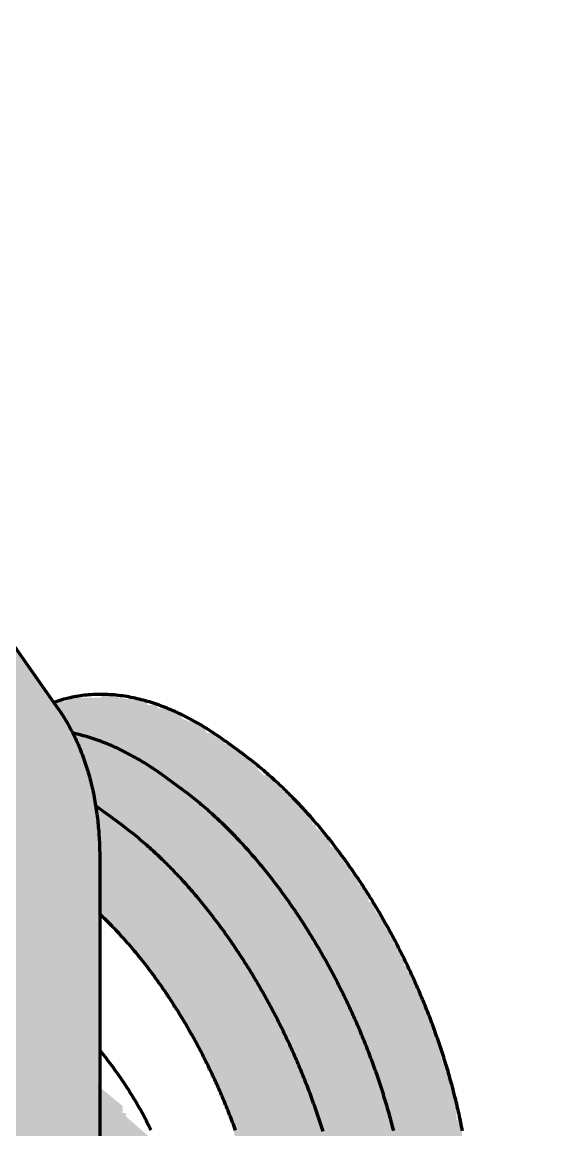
# Model space of a CAD drawing. Header units: millimetres. Extents: x 0 to 420, y 0 to 297.
# Drawn here: x 245.5 to 260.36, y 232.68 to 264.16 of the extents above; entities that cross this region are included whole.
import ezdxf

# ---------------------------------------------------------------- set-up
doc = ezdxf.new("R2010")
doc.units = ezdxf.units.MM
doc.layers.add('01-VISIBLE', color=7, linetype='CONTINUOUS', lineweight=70)
doc.layers.add('13-GRAFICA', color=30, linetype='CONTINUOUS', lineweight=18)

msp = doc.modelspace()

# ---------------------------------------------------------------- hatches: boundary and pattern name
at = {"layer": '13-GRAFICA', "true_color": 0xb21820}
h = msp.add_hatch(color=7, dxfattribs=at)
h.dxf.hatch_style = 1
h.paths.add_polyline_path([(220.7581, 264.0606), (220.7581, 263.9606), (220.9581, 263.9606), (220.9581, 263.8606), (221.2581, 263.8606), (221.2581, 263.7606), (221.4581, 263.7606), (221.4581, 263.6606), (221.7581, 263.6606), (221.8581, 263.4606), (222.0581, 263.4606), (222.0581, 263.3606), (222.2581, 263.3606), (222.2581, 263.2606), (222.4581, 263.2606), (222.4581, 263.1606), (222.6581, 263.1606), (222.6581, 263.0606), (223.2581, 262.8606), (223.3581, 262.6606), (223.9581, 262.4606), (224.0581, 262.2606), (224.6581, 262.0606), (224.7581, 261.8606), (225.1581, 261.7606), (225.2581, 261.5606), (225.4581, 261.5606), (225.4581, 261.4606), (225.8581, 261.3606), (225.9581, 261.1606), (226.5581, 260.9606), (226.6581, 260.7606), (227.2581, 260.5606), (227.3581, 260.3606), (227.5581, 260.3606), (227.5581, 260.2606), (227.7581, 260.2606), (227.8581, 260.0606), (228.4581, 259.8606), (228.5581, 259.6606), (229.1581, 259.4606), (229.2581, 259.2606), (229.6581, 259.1606), (229.7581, 258.9606), (230.3581, 258.7606), (230.4581, 258.5606), (230.6581, 258.5606), (230.6581, 258.4606), (231.0581, 258.3606), (231.1581, 258.1606), (231.7581, 257.9606), (231.8581, 257.7606), (232.2581, 257.6606), (232.3581, 257.4606), (232.5581, 257.4606), (232.5581, 257.3606), (232.9581, 257.2606), (233.0581, 257.0606), (233.6581, 256.8606), (233.7581, 256.6606), (233.9581, 256.6606), (234.0581, 256.4606), (234.4581, 256.3606), (234.4581, 256.2606), (234.7581, 256.1606), (234.8581, 255.9606), (235.2581, 255.8606), (235.3581, 255.6606), (235.5581, 255.6606), (235.6581, 255.4606), (235.8581, 255.4606), (236.0581, 255.1606), (236.2581, 255.1606), (236.3581, 254.9606), (236.5581, 254.9606), (236.7581, 254.6606), (236.9581, 254.6606), (237.0581, 254.4606), (237.2581, 254.4606), (237.2581, 254.3606), (237.3581, 254.3606), (237.4581, 254.1606), (237.6581, 254.1606), (237.9581, 253.7606), (238.1581, 253.7606), (238.1581, 253.6606), (238.2581, 253.6606), (238.3581, 253.4606), (238.5581, 253.4606), (238.8581, 253.0606), (239.0581, 253.0606), (239.5581, 252.4606), (239.7581, 252.4606), (240.2581, 251.8606), (240.4581, 251.8606), (240.4581, 251.7606), (240.5581, 251.7606), (241.6581, 250.5606), (241.8581, 250.5606), (241.8581, 250.4606), (242.5581, 249.8606), (242.5581, 249.6606), (243.7581, 248.5606), (243.7581, 248.3606), (244.0581, 248.1606), (244.0581, 247.9606), (244.4581, 247.6606), (244.4581, 247.4606), (244.5581, 247.4606), (244.5581, 247.3606), (244.7581, 247.2606), (244.7581, 247.0606), (245.0581, 246.8606), (245.0581, 246.6606), (245.2581, 246.5606), (245.2581, 246.3606), (245.4581, 246.2606), (245.4581, 246.0606), (245.7581, 245.8606), (245.7581, 245.6606), (245.9581, 245.5606), (245.9581, 245.3606), (246.1581, 245.2606), (246.1581, 245.0606), (246.4581, 244.8606), (246.5581, 244.4606), (246.7581, 244.3606), (246.7581, 244.1606), (246.8581, 244.1606), (246.8581, 243.9606), (246.9581, 243.9606), (246.9581, 243.7606), (247.0581, 243.7606), (247.0581, 243.5606), (247.1581, 243.5606), (247.1581, 243.3606), (247.2581, 243.3606), (247.2581, 242.9606), (247.3581, 242.9606), (247.4581, 242.2606), (247.5581, 242.2606), (247.5581, 241.5606), (247.6581, 241.5606), (247.6581, 210.3606), (247.5581, 210.3606), (247.3581, 210.0606), (247.1581, 210.0606), (247.1581, 205.6606), (247.0581, 205.6606), (247.0581, 205.5606), (246.8581, 205.5606), (246.8581, 205.4606), (246.6581, 205.4606), (246.5581, 205.2606), (245.9581, 205.0606), (245.8581, 204.8606), (245.4581, 204.7606), (245.3581, 204.5606), (244.7581, 204.3606), (244.7581, 204.2606), (244.4581, 204.1606), (244.4581, 204.0606), (244.0581, 204.1606), (244.0581, 209.1606), (244.1581, 209.1606), (244.1581, 209.3606), (244.3581, 209.4606), (244.3581, 209.6606), (244.6581, 209.8606), (244.6581, 210.0606), (244.8581, 210.1606), (244.8581, 210.3606), (244.9581, 210.3606), (245.0581, 210.6606), (245.1581, 210.6606), (245.1581, 241.2606), (245.0581, 241.2606), (245.0581, 241.7606), (244.9581, 241.7606), (244.8581, 242.4606), (244.7581, 242.4606), (244.7581, 242.6606), (244.6581, 242.6606), (244.4581, 243.2606), (244.3581, 243.2606), (244.2581, 243.5606), (244.0581, 243.6606), (244.0581, 243.8606), (243.7581, 244.0606), (243.7581, 244.2606), (243.5581, 244.3606), (243.5581, 244.5606), (243.3581, 244.6606), (243.3581, 244.8606), (243.0581, 245.0606), (243.0581, 245.2606), (242.9581, 245.2606), (242.8581, 245.5606), (242.6581, 245.6606), (242.6581, 245.8606), (242.2581, 246.1606), (242.2581, 246.3606), (241.8581, 246.6606), (241.8581, 246.8606), (241.1581, 247.4606), (241.1581, 247.6606), (241.0581, 247.6606), (239.4581, 249.3606), (239.2581, 249.3606), (238.5581, 250.1606), (238.3581, 250.1606), (237.8581, 250.7606), (237.6581, 250.7606), (237.2581, 251.2606), (237.0581, 251.2606), (236.7581, 251.6606), (236.5581, 251.6606), (236.3581, 251.9606), (236.1581, 251.9606), (235.8581, 252.3606), (235.6581, 252.3606), (235.5581, 252.5606), (235.3581, 252.5606), (235.1581, 252.8606), (234.9581, 252.8606), (234.8581, 253.0606), (234.6581, 253.0606), (234.5581, 253.2606), (234.3581, 253.2606), (234.1581, 253.5606), (233.9581, 253.5606), (233.8581, 253.7606), (233.4581, 253.8606), (233.4581, 253.9606), (233.1581, 254.0606), (233.0581, 254.2606), (232.8581, 254.2606), (232.8581, 254.3606), (232.6581, 254.3606), (232.5581, 254.5606), (232.1581, 254.6606), (232.0581, 254.8606), (231.6581, 254.9606), (231.5581, 255.1606), (231.3581, 255.1606), (231.3581, 255.2606), (230.9581, 255.3606), (230.8581, 255.5606), (230.2581, 255.7606), (230.1581, 255.9606), (229.5581, 256.1606), (229.4581, 256.3606), (229.0581, 256.4606), (228.9581, 256.6606), (228.7581, 256.6606), (228.7581, 256.7606), (228.3581, 256.8606), (228.2581, 257.0606), (227.6581, 257.2606), (227.5581, 257.4606), (226.9581, 257.6606), (226.8581, 257.8606), (226.6581, 257.8606), (226.6581, 257.9606), (226.4581, 257.9606), (226.3581, 258.1606), (225.7581, 258.3606), (225.6581, 258.5606), (225.0581, 258.7606), (224.9581, 258.9606), (224.3581, 259.1606), (224.2581, 259.3606), (224.0581, 259.3606), (224.0581, 259.4606), (223.8581, 259.4606), (223.7581, 259.6606), (223.1581, 259.8606), (223.0581, 260.0606), (222.4581, 260.2606), (222.3581, 260.4606), (222.1581, 260.4606), (222.1581, 260.5606), (221.5581, 260.7606), (221.4581, 260.9606), (221.2581, 260.9606), (221.2581, 261.0606), (221.0581, 261.0606), (221.0581, 261.1606), (220.8581, 261.1606), (220.8581, 261.2606), (220.6581, 261.2606), (220.6581, 261.3606), (220.4581, 261.3606), (220.4581, 261.4606), (220.1581, 261.4606), (220.1581, 261.5606), (220.1581, 264.1606)])
at = {"layer": '13-GRAFICA', "true_color": 0x202020}
h = msp.add_hatch(color=7, dxfattribs=at)
h.dxf.hatch_style = 1
h.paths.add_polyline_path([(250.1581, 180.9606), (250.3581, 180.9606), (250.4581, 180.7606), (250.6581, 180.7606), (250.6581, 180.6606), (250.8581, 180.6606), (250.8581, 180.5606), (251.0581, 180.5606), (251.0581, 180.4606), (251.2581, 180.4606), (251.2581, 180.3606), (251.5581, 180.3606), (251.5581, 180.2606), (251.7581, 180.2606), (251.7581, 180.1606), (251.9581, 180.1606), (251.9581, 180.0606), (252.2581, 180.0606), (252.2581, 180.1606), (252.3581, 180.1606), (252.3581, 181.0606), (252.4581, 181.0606), (252.4581, 186.1606), (252.5581, 186.1606), (252.6581, 189.0606), (252.7581, 189.0606), (252.7581, 190.0606), (252.8581, 190.0606), (252.9581, 191.5606), (253.0581, 191.5606), (253.1581, 192.7606), (253.2581, 192.7606), (253.2581, 193.2606), (253.3581, 193.2606), (253.3581, 193.8606), (253.4581, 193.8606), (253.4581, 194.4606), (253.5581, 194.4606), (253.5581, 195.0606), (253.6581, 195.0606), (253.6581, 195.6606), (253.7581, 195.6606), (253.7581, 196.2606), (253.8581, 196.2606), (253.8581, 196.8606), (253.9581, 196.8606), (253.9581, 197.4606), (254.0581, 197.4606), (254.0581, 198.0606), (254.1581, 198.0606), (254.2581, 199.5606), (254.3581, 199.5606), (254.5581, 204.5606), (254.4581, 204.5606), (254.4581, 206.6606), (254.3581, 206.6606), (254.2581, 208.9606), (254.1581, 208.9606), (254.0581, 210.5606), (253.9581, 210.5606), (253.9581, 211.2606), (253.8581, 211.2606), (253.8581, 211.9606), (253.7581, 211.9606), (253.7581, 212.6606), (253.6581, 212.6606), (253.6581, 213.3606), (253.5581, 213.3606), (253.3581, 215.4606), (253.2581, 215.4606), (253.2581, 216.1606), (253.1581, 216.1606), (253.0581, 217.5606), (252.9581, 217.5606), (252.8581, 219.3606), (252.7581, 219.3606), (252.7581, 220.4606), (252.6581, 220.4606), (252.5581, 223.5606), (252.4581, 223.5606), (252.4581, 228.7606), (252.3581, 228.7606), (252.3581, 229.8606), (252.2581, 229.8606), (252.2581, 230.2606), (252.1581, 230.2606), (252.1581, 230.7606), (252.0581, 230.7606), (252.0581, 231.1606), (251.9581, 231.1606), (251.9581, 231.6606), (251.8581, 231.6606), (251.8581, 231.8606), (251.7581, 231.8606), (251.7581, 232.1606), (251.6581, 232.1606), (251.6581, 232.4606), (251.5581, 232.4606), (251.3581, 233.3606), (251.2581, 233.3606), (251.2581, 233.5606), (251.1581, 233.5606), (251.1581, 233.7606), (251.0581, 233.7606), (251.0581, 233.9606), (250.9581, 233.9606), (250.9581, 234.1606), (250.8581, 234.1606), (250.8581, 234.3606), (250.7581, 234.3606), (250.7581, 234.5606), (250.6581, 234.5606), (250.6581, 234.8606), (250.5581, 234.8606), (250.4581, 235.2606), (250.2581, 235.3606), (250.1581, 235.7606), (249.9581, 235.8606), (249.9581, 236.0606), (249.7581, 236.1606), (249.7581, 236.3606), (249.5581, 236.4606), (249.5581, 236.6606), (249.4581, 236.6606), (249.4581, 236.8606), (249.1581, 237.0606), (249.1581, 237.2606), (249.0581, 237.2606), (249.0581, 237.3606), (248.7581, 237.5606), (248.7581, 237.7606), (248.2581, 238.1606), (248.2581, 238.3606), (247.9581, 238.4606), (247.9581, 238.5606), (247.6581, 238.7606), (247.6581, 241.5606), (247.5581, 241.5606), (247.5581, 242.2606), (247.4581, 242.2606), (247.4581, 242.6606), (247.3581, 242.6606), (247.3581, 242.9606), (247.2581, 242.9606), (247.2581, 243.3606), (247.1581, 243.3606), (247.1581, 243.5606), (247.0581, 243.5606), (247.0581, 243.7606), (246.9581, 243.7606), (246.7581, 244.3606), (246.5581, 244.4606), (246.4581, 244.8606), (246.7581, 244.8606), (246.7581, 244.9606), (247.7581, 244.9606), (247.7581, 245.0606), (248.2581, 245.0606), (248.2581, 244.9606), (249.0581, 244.8606), (249.0581, 244.7606), (249.3581, 244.7606), (249.3581, 244.6606), (249.7581, 244.6606), (249.7581, 244.5606), (249.9581, 244.5606), (250.0581, 244.3606), (250.6581, 244.1606), (250.7581, 243.9606), (250.9581, 243.9606), (250.9581, 243.8606), (251.1581, 243.8606), (251.2581, 243.6606), (251.4581, 243.6606), (251.5581, 243.4606), (251.7581, 243.4606), (252.3581, 242.7606), (252.5581, 242.7606), (252.5581, 242.6606), (253.7581, 241.5606), (253.7581, 241.3606), (253.8581, 241.3606), (253.8581, 241.2606), (254.2581, 240.9606), (254.2581, 240.7606), (254.6581, 240.4606), (254.6581, 240.2606), (254.8581, 240.1606), (254.8581, 239.9606), (254.9581, 239.9606), (255.0581, 239.6606), (255.2581, 239.5606), (255.3581, 239.1606), (255.4581, 239.1606), (255.5581, 238.8606), (255.7581, 238.7606), (255.7581, 238.5606), (255.8581, 238.5606), (255.8581, 238.3606), (255.9581, 238.3606), (255.9581, 238.1606), (256.0581, 238.1606), (256.0581, 237.9606), (256.1581, 237.9606), (256.1581, 237.7606), (256.2581, 237.7606), (256.2581, 237.5606), (256.3581, 237.5606), (256.3581, 237.3606), (256.4581, 237.3606), (256.4581, 237.1606), (256.5581, 237.1606), (256.5581, 236.9606), (256.6581, 236.9606), (256.6581, 236.7606), (256.7581, 236.7606), (256.7581, 236.5606), (256.8581, 236.5606), (256.8581, 236.3606), (256.9581, 236.3606), (256.9581, 236.0606), (257.0581, 236.0606), (257.0581, 235.7606), (257.1581, 235.7606), (257.1581, 235.4606), (257.2581, 235.4606), (257.4581, 234.5606), (257.5581, 234.5606), (257.5581, 234.3606), (257.6581, 234.3606), (257.6581, 233.8606), (257.7581, 233.8606), (257.8581, 232.9606), (257.9581, 232.9606), (258.0581, 232.0606), (258.1581, 232.0606), (258.1581, 230.8606), (258.2581, 230.8606), (258.2581, 225.7606), (258.3581, 225.7606), (258.3581, 224.0606), (258.4581, 224.0606), (258.5581, 221.4606), (258.6581, 221.4606), (258.7581, 219.7606), (258.8581, 219.7606), (258.8581, 219.0606), (258.9581, 219.0606), (258.9581, 218.3606), (259.0581, 218.3606), (259.2581, 216.2606), (259.3581, 216.2606), (259.3581, 215.5606), (259.4581, 215.5606), (259.4581, 214.8606), (259.5581, 214.8606), (259.7581, 212.7606), (259.8581, 212.7606), (259.9581, 211.1606), (260.0581, 211.1606), (260.1581, 208.8606), (260.2581, 208.8606), (260.2581, 206.7606), (260.3581, 206.7606), (260.3581, 204.4606), (260.2581, 204.4606), (260.2581, 202.5606), (260.1581, 202.5606), (260.0581, 200.4606), (259.9581, 200.4606), (259.9581, 199.7606), (259.8581, 199.7606), (259.8581, 199.1606), (259.7581, 199.1606), (259.7581, 198.5606), (259.6581, 198.5606), (259.4581, 196.7606), (259.3581, 196.7606), (259.2581, 195.6606), (259.1581, 195.6606), (259.1581, 195.0606), (259.0581, 195.0606), (259.0581, 194.4606), (258.9581, 194.4606), (258.9581, 193.8606), (258.8581, 193.8606), (258.8581, 193.2606), (258.7581, 193.2606), (258.6581, 191.7606), (258.5581, 191.7606), (258.5581, 190.7606), (258.4581, 190.7606), (258.3581, 187.7606), (258.2581, 187.7606), (258.2581, 182.8606), (258.1581, 182.8606), (258.1581, 181.9606), (258.0581, 181.9606), (257.9581, 181.1606), (257.8581, 181.1606), (257.8581, 180.9606), (257.7581, 180.9606), (257.7581, 180.6606), (257.6581, 180.6606), (257.6581, 180.3606), (257.5581, 180.3606), (257.4581, 179.8606), (257.0581, 179.5606), (257.0581, 179.3606), (256.7581, 179.1606), (256.7581, 178.9606), (256.6581, 178.9606), (256.2581, 178.4606), (256.0581, 178.4606), (256.0581, 178.3606), (255.8581, 178.3606), (255.7581, 178.1606), (255.1581, 177.9606), (255.0581, 177.7606), (254.7581, 177.7606), (254.5581, 177.4606), (253.9581, 177.2606), (253.8581, 177.0606), (253.6581, 177.0606), (253.6581, 176.9606), (253.4581, 176.9606), (253.4581, 176.8606), (253.2581, 176.8606), (253.2581, 176.7606), (252.9581, 176.7606), (252.7581, 176.4606), (252.5581, 176.4606), (252.4581, 176.2606), (252.0581, 176.1606), (251.9581, 175.9606), (251.7581, 175.9606), (251.7581, 175.8606), (251.5581, 175.8606), (251.5581, 175.7606), (250.1581, 175.5606)])
at = {"layer": '13-GRAFICA', "true_color": 0xb21820}
h = msp.add_hatch(color=7, dxfattribs=at)
h.dxf.hatch_style = 1
h.paths.add_polyline_path([(247.6581, 233.9606), (247.7581, 233.9606), (247.7581, 233.8606), (248.3581, 233.3606), (248.3581, 233.1606), (248.4581, 233.1606), (248.4581, 233.0606), (249.2581, 232.3606), (249.2581, 232.1606), (249.3581, 232.1606), (249.4581, 231.4606), (249.5581, 231.4606), (249.6581, 230.7606), (249.7581, 230.7606), (249.7581, 230.3606), (249.8581, 230.3606), (249.8581, 229.9606), (249.9581, 229.9606), (249.9581, 228.9606), (250.0581, 228.9606), (250.0581, 228.0606), (250.1581, 228.0606), (250.1581, 227.8606), (250.0581, 227.8606), (250.0581, 227.4606), (249.9581, 227.4606), (249.9581, 227.1606), (249.8581, 227.1606), (249.8581, 226.8606), (249.7581, 226.8606), (249.7581, 226.5606), (249.6581, 226.5606), (249.6581, 226.2606), (249.5581, 226.2606), (249.5581, 225.9606), (249.4581, 225.9606), (249.3581, 225.4606), (249.1581, 225.3606), (249.1581, 225.1606), (248.8581, 224.9606), (248.8581, 224.7606), (248.4581, 224.4606), (248.4581, 224.2606), (248.1581, 224.0606), (248.1581, 223.8606), (248.0581, 223.8606), (248.0581, 223.7606), (247.7581, 223.5606), (247.7581, 223.3606), (247.6581, 223.3606)])

# ---------------------------------------------------------------- linework, layer by layer
at = {"layer": '01-VISIBLE'}
for p, q in [((244.6492, 247.3245), (246.5303, 244.6484)), ((251.8083, 243.339), (251.3458, 243.6804)), ((250.0759, 242.3388), (249.6134, 242.6802)), ((248.3434, 241.3386), (247.881, 241.68)), ((247.7086, 240.3825), (247.7086, 210.6114))]:
    msp.add_line(p, q, dxfattribs=at)
for points in [[(251.3458, 243.6804), (251.2973, 243.7159), (251.2487, 243.7511), (251.1998, 243.7861), (251.1507, 243.8207), (251.1013, 243.855), (251.0518, 243.889), (251.002, 243.9226), (250.952, 243.956), (250.9018, 243.989), (250.8513, 244.0216), (250.8007, 244.0539), (250.7498, 244.0859), (250.6987, 244.1174), (250.6473, 244.1487), (250.5958, 244.1795), (250.544, 244.21), (250.492, 244.24), (250.4397, 244.2697), (250.3872, 244.299), (250.3346, 244.3279), (250.2816, 244.3563), (250.2285, 244.3843), (250.1751, 244.4119), (250.1215, 244.4391), (250.0677, 244.4658), (250.0136, 244.492), (249.9594, 244.5178), (249.9049, 244.5431), (249.8502, 244.568), (249.7952, 244.5923), (249.7401, 244.6162), (249.6847, 244.6395), (249.6291, 244.6623), (249.5733, 244.6846), (249.5173, 244.7064), (249.4611, 244.7276), (249.4047, 244.7482), (249.3481, 244.7683), (249.2912, 244.7879), (249.2342, 244.8068), (249.177, 244.8251), (249.1196, 244.8428), (249.062, 244.86), (249.0042, 244.8764), (248.9462, 244.8923), (248.8881, 244.9075), (248.8298, 244.922), (248.7713, 244.9359), (248.7127, 244.9491), (248.6539, 244.9615), (248.595, 244.9733), (248.536, 244.9844), (248.4768, 244.9947), (248.4175, 245.0044), (248.358, 245.0132), (248.2985, 245.0213), (248.2389, 245.0286), (248.1791, 245.0352), (248.1193, 245.0409), (248.0595, 245.0459), (247.9995, 245.05), (247.9395, 245.0534), (247.8795, 245.0559), (247.8194, 245.0575), (247.7593, 245.0583), (247.6993, 245.0583), (247.6392, 245.0574), (247.5791, 245.0556), (247.5191, 245.0529), (247.4591, 245.0493), (247.3992, 245.0449), (247.3393, 245.0395), (247.2796, 245.0333), (247.2199, 245.0261), (247.1604, 245.0179), (247.101, 245.0089), (247.0417, 244.9989), (246.9827, 244.988), (246.9238, 244.9762), (246.865, 244.9635), (246.8065, 244.9497), (246.7483, 244.9351), (246.6902, 244.9195), (246.6325, 244.903), (246.575, 244.8855), (246.5178, 244.8671), (246.4609, 244.8478), (246.4043, 244.8276)], [(246.5303, 244.6484), (246.5649, 244.5985), (246.599, 244.5482), (246.6325, 244.4975), (246.6655, 244.4465), (246.6978, 244.3951), (246.7296, 244.3433), (246.7609, 244.2912), (246.7915, 244.2388), (246.8216, 244.186), (246.8511, 244.1329), (246.8801, 244.0795), (246.9085, 244.0258), (246.9364, 243.9719), (246.9637, 243.9176), (246.9904, 243.8631), (247.0166, 243.8082), (247.0422, 243.7532), (247.0673, 243.6979), (247.0919, 243.6423), (247.1159, 243.5865), (247.1394, 243.5305), (247.1623, 243.4742), (247.1847, 243.4178), (247.2066, 243.3611), (247.2279, 243.3042), (247.2488, 243.2472), (247.2691, 243.1899), (247.2889, 243.1325), (247.3082, 243.0749), (247.327, 243.0171), (247.3452, 242.9592), (247.363, 242.9011), (247.3803, 242.8429), (247.3971, 242.7845), (247.4134, 242.726), (247.4292, 242.6673), (247.4446, 242.6086), (247.4594, 242.5497), (247.4738, 242.4906), (247.4877, 242.4315), (247.5012, 242.3723), (247.5142, 242.3129), (247.5267, 242.2535), (247.5388, 242.194), (247.5504, 242.1344), (247.5616, 242.0746), (247.5723, 242.0149), (247.5826, 241.955), (247.5925, 241.8951), (247.6019, 241.835), (247.6109, 241.775), (247.6195, 241.7148), (247.6276, 241.6546), (247.6354, 241.5944), (247.6427, 241.5341), (247.6497, 241.4737), (247.6562, 241.4134), (247.6623, 241.3529), (247.668, 241.2924), (247.6734, 241.2319), (247.6783, 241.1714), (247.6829, 241.1108), (247.6871, 241.0502), (247.6909, 240.9896), (247.6943, 240.9289), (247.6973, 240.8683), (247.7, 240.8076), (247.7023, 240.7469), (247.7042, 240.6862), (247.7058, 240.6255), (247.7071, 240.5647), (247.7079, 240.504), (247.7084, 240.4432), (247.7086, 240.3825)], [(249.6134, 242.6802), (249.5643, 242.7162), (249.515, 242.7518), (249.4655, 242.7872), (249.4158, 242.8222), (249.3658, 242.8569), (249.3156, 242.8913), (249.2652, 242.9254), (249.2145, 242.9591), (249.1637, 242.9925), (249.1126, 243.0255), (249.0612, 243.0581), (249.0097, 243.0904), (248.9579, 243.1224), (248.9059, 243.1539), (248.8536, 243.1851), (248.8011, 243.2158), (248.7484, 243.2462), (248.6954, 243.2762), (248.6423, 243.3057), (248.5888, 243.3348), (248.5352, 243.3635), (248.4813, 243.3918), (248.4272, 243.4196), (248.3729, 243.447), (248.3183, 243.4739), (248.2635, 243.5003), (248.2085, 243.5263), (248.1532, 243.5517), (248.0977, 243.5767), (248.042, 243.6012), (247.9861, 243.6251), (247.93, 243.6485), (247.8736, 243.6714), (247.817, 243.6938), (247.7602, 243.7156), (247.7032, 243.7368), (247.6459, 243.7575), (247.5885, 243.7775), (247.5309, 243.797), (247.473, 243.8159), (247.415, 243.8341), (247.3568, 243.8518), (247.2983, 243.8687), (247.2397, 243.8851), (247.1809, 243.9008), (247.122, 243.9158), (247.0629, 243.9301), (247.0036, 243.9437), (246.9441, 243.9566)], [(258.0153, 232.6572), (258.004, 232.7161), (257.9925, 232.7751), (257.9808, 232.834), (257.9689, 232.8928), (257.9567, 232.9516), (257.9444, 233.0104), (257.9318, 233.0691), (257.9191, 233.1278), (257.9061, 233.1864), (257.8929, 233.245), (257.8796, 233.3036), (257.866, 233.3621), (257.8522, 233.4205), (257.8383, 233.4789), (257.8241, 233.5373), (257.8098, 233.5956), (257.7952, 233.6539), (257.7805, 233.7121), (257.7656, 233.7703), (257.7504, 233.8284), (257.7351, 233.8864), (257.7196, 233.9445), (257.7039, 234.0024), (257.6881, 234.0603), (257.672, 234.1182), (257.6557, 234.176), (257.6393, 234.2338), (257.6227, 234.2915), (257.6059, 234.3491), (257.5889, 234.4067), (257.5717, 234.4643), (257.5544, 234.5218), (257.5369, 234.5792), (257.5191, 234.6366), (257.5013, 234.6939), (257.4832, 234.7512), (257.465, 234.8084), (257.4465, 234.8655), (257.428, 234.9226), (257.4092, 234.9797), (257.3902, 235.0367), (257.3711, 235.0936), (257.3518, 235.1505), (257.3324, 235.2073), (257.3127, 235.264), (257.2929, 235.3207), (257.273, 235.3774), (257.2528, 235.4339), (257.2325, 235.4904), (257.212, 235.5469), (257.1913, 235.6033), (257.1705, 235.6596), (257.1495, 235.7159), (257.1284, 235.7721), (257.107, 235.8282), (257.0855, 235.8843), (257.0639, 235.9403), (257.042, 235.9962), (257.02, 236.0521), (256.9979, 236.1079), (256.9756, 236.1637), (256.9531, 236.2193), (256.9304, 236.275), (256.9076, 236.3305), (256.8846, 236.386), (256.8615, 236.4414), (256.8382, 236.4967), (256.8147, 236.552), (256.7911, 236.6072), (256.7673, 236.6624), (256.7434, 236.7174), (256.7192, 236.7724), (256.695, 236.8274), (256.6705, 236.8822), (256.6459, 236.937), (256.6212, 236.9917), (256.5963, 237.0463), (256.5712, 237.1009), (256.546, 237.1554), (256.5206, 237.2098), (256.495, 237.2642), (256.4693, 237.3184), (256.4434, 237.3726), (256.4174, 237.4267), (256.3912, 237.4808), (256.3648, 237.5347), (256.3383, 237.5886), (256.3117, 237.6424), (256.2848, 237.6962), (256.2579, 237.7498), (256.2307, 237.8034), (256.2034, 237.8569), (256.176, 237.9103), (256.1483, 237.9636), (256.1206, 238.0168), (256.0926, 238.07), (256.0646, 238.1231), (256.0363, 238.1761), (256.0079, 238.229), (255.9793, 238.2818), (255.9506, 238.3345), (255.9217, 238.3872), (255.8927, 238.4397), (255.8635, 238.4922), (255.8341, 238.5446), (255.8046, 238.5969), (255.775, 238.6491), (255.7451, 238.7012), (255.7151, 238.7533), (255.685, 238.8052), (255.6547, 238.857), (255.6242, 238.9088), (255.5936, 238.9605), (255.5628, 239.012), (255.5319, 239.0635), (255.5008, 239.1148), (255.4695, 239.1661), (255.4381, 239.2173), (255.4065, 239.2684), (255.3748, 239.3194), (255.3429, 239.3702), (255.3108, 239.421), (255.2786, 239.4717), (255.2462, 239.5223), (255.2137, 239.5727), (255.181, 239.6231), (255.1481, 239.6733), (255.1151, 239.7235), (255.0819, 239.7735), (255.0485, 239.8235), (255.015, 239.8733), (254.9813, 239.923), (254.9475, 239.9726), (254.9135, 240.0221), (254.8793, 240.0715), (254.845, 240.1208), (254.8104, 240.1699), (254.7758, 240.2189), (254.7409, 240.2679), (254.7059, 240.3167), (254.6708, 240.3653), (254.6354, 240.4139), (254.5999, 240.4623), (254.5643, 240.5106), (254.5284, 240.5588), (254.4924, 240.6069), (254.4563, 240.6548), (254.4199, 240.7026), (254.3834, 240.7503), (254.3467, 240.7978), (254.3098, 240.8452), (254.2728, 240.8925), (254.2356, 240.9397), (254.1982, 240.9867), (254.1607, 241.0335), (254.123, 241.0802), (254.0851, 241.1268), (254.047, 241.1733), (254.0088, 241.2196), (253.9703, 241.2657), (253.9317, 241.3117), (253.893, 241.3576), (253.854, 241.4033), (253.8149, 241.4488), (253.7756, 241.4942), (253.7361, 241.5394), (253.6964, 241.5845), (253.6565, 241.6294), (253.6165, 241.6742), (253.5763, 241.7188), (253.5359, 241.7632), (253.4953, 241.8075), (253.4545, 241.8516), (253.4135, 241.8955), (253.3724, 241.9392), (253.3311, 241.9828), (253.2895, 242.0262), (253.2478, 242.0694), (253.2059, 242.1124), (253.1638, 242.1552), (253.1215, 242.1978), (253.0791, 242.2403), (253.0364, 242.2826), (252.9935, 242.3246), (252.9505, 242.3665), (252.9072, 242.4081), (252.8638, 242.4496), (252.8201, 242.4908), (252.7763, 242.5319), (252.7323, 242.5727), (252.688, 242.6133), (252.6436, 242.6537), (252.5989, 242.6939), (252.5541, 242.7338), (252.509, 242.7735), (252.4638, 242.813), (252.4183, 242.8522), (252.3727, 242.8912), (252.3268, 242.93), (252.2807, 242.9685), (252.2344, 243.0067), (252.1879, 243.0447), (252.1412, 243.0825), (252.0943, 243.1199), (252.0471, 243.1571), (251.9998, 243.1941), (251.9522, 243.2307), (251.9045, 243.2671), (251.8565, 243.3032), (251.8083, 243.339)], [(256.0628, 232.6537), (256.0481, 232.7119), (256.0331, 232.77), (256.018, 232.8282), (256.0027, 232.8862), (255.9872, 232.9442), (255.9715, 233.0022), (255.9556, 233.0601), (255.9396, 233.118), (255.9233, 233.1758), (255.9069, 233.2336), (255.8903, 233.2913), (255.8735, 233.3489), (255.8565, 233.4065), (255.8393, 233.4641), (255.822, 233.5216), (255.8044, 233.579), (255.7867, 233.6364), (255.7689, 233.6937), (255.7508, 233.751), (255.7325, 233.8082), (255.7141, 233.8653), (255.6955, 233.9224), (255.6768, 233.9795), (255.6578, 234.0365), (255.6387, 234.0934), (255.6194, 234.1503), (255.6, 234.2071), (255.5803, 234.2638), (255.5605, 234.3205), (255.5405, 234.3771), (255.5204, 234.4337), (255.5001, 234.4902), (255.4796, 234.5467), (255.4589, 234.6031), (255.4381, 234.6594), (255.4171, 234.7156), (255.3959, 234.7718), (255.3746, 234.828), (255.3531, 234.8841), (255.3315, 234.9401), (255.3096, 234.996), (255.2876, 235.0519), (255.2655, 235.1077), (255.2432, 235.1634), (255.2207, 235.2191), (255.198, 235.2747), (255.1752, 235.3303), (255.1522, 235.3858), (255.1291, 235.4412), (255.1058, 235.4965), (255.0823, 235.5518), (255.0587, 235.607), (255.0349, 235.6622), (255.0109, 235.7172), (254.9868, 235.7722), (254.9626, 235.8271), (254.9381, 235.882), (254.9135, 235.9368), (254.8888, 235.9915), (254.8639, 236.0461), (254.8388, 236.1007), (254.8135, 236.1552), (254.7881, 236.2096), (254.7626, 236.264), (254.7369, 236.3182), (254.711, 236.3724), (254.685, 236.4265), (254.6588, 236.4806), (254.6324, 236.5345), (254.6059, 236.5884), (254.5793, 236.6422), (254.5524, 236.6959), (254.5254, 236.7496), (254.4983, 236.8032), (254.471, 236.8566), (254.4436, 236.9101), (254.4159, 236.9634), (254.3882, 237.0166), (254.3602, 237.0698), (254.3321, 237.1229), (254.3039, 237.1759), (254.2755, 237.2288), (254.2469, 237.2816), (254.2182, 237.3343), (254.1893, 237.387), (254.1603, 237.4395), (254.1311, 237.492), (254.1017, 237.5444), (254.0722, 237.5967), (254.0426, 237.6489), (254.0127, 237.701), (253.9827, 237.7531), (253.9526, 237.805), (253.9223, 237.8568), (253.8918, 237.9086), (253.8612, 237.9602), (253.8304, 238.0118), (253.7995, 238.0633), (253.7684, 238.1146), (253.7371, 238.1659), (253.7057, 238.2171), (253.6741, 238.2682), (253.6424, 238.3191), (253.6105, 238.37), (253.5784, 238.4208), (253.5462, 238.4715), (253.5138, 238.522), (253.4813, 238.5725), (253.4486, 238.6229), (253.4157, 238.6731), (253.3827, 238.7233), (253.3495, 238.7733), (253.3161, 238.8233), (253.2826, 238.8731), (253.2489, 238.9228), (253.2151, 238.9724), (253.1811, 239.0219), (253.1469, 239.0713), (253.1125, 239.1206), (253.078, 239.1697), (253.0434, 239.2187), (253.0085, 239.2676), (252.9735, 239.3164), (252.9384, 239.3651), (252.903, 239.4137), (252.8675, 239.4621), (252.8319, 239.5104), (252.796, 239.5586), (252.76, 239.6067), (252.7238, 239.6546), (252.6875, 239.7024), (252.651, 239.7501), (252.6143, 239.7976), (252.5774, 239.845), (252.5404, 239.8923), (252.5032, 239.9394), (252.4658, 239.9864), (252.4283, 240.0333), (252.3906, 240.08), (252.3527, 240.1266), (252.3146, 240.1731), (252.2763, 240.2194), (252.2379, 240.2655), (252.1993, 240.3115), (252.1605, 240.3574), (252.1216, 240.4031), (252.0825, 240.4486), (252.0431, 240.494), (252.0036, 240.5392), (251.964, 240.5843), (251.9241, 240.6292), (251.8841, 240.674), (251.8439, 240.7186), (251.8034, 240.763), (251.7629, 240.8073), (251.7221, 240.8514), (251.6811, 240.8953), (251.64, 240.939), (251.5986, 240.9826), (251.5571, 241.0259), (251.5154, 241.0692), (251.4735, 241.1122), (251.4314, 241.155), (251.3891, 241.1976), (251.3467, 241.2401), (251.304, 241.2823), (251.2611, 241.3244), (251.2181, 241.3663), (251.1748, 241.4079), (251.1314, 241.4494), (251.0877, 241.4906), (251.0439, 241.5317), (250.9998, 241.5725), (250.9556, 241.6131), (250.9112, 241.6535), (250.8665, 241.6936), (250.8217, 241.7336), (250.7766, 241.7733), (250.7314, 241.8128), (250.6859, 241.852), (250.6402, 241.891), (250.5944, 241.9297), (250.5483, 241.9683), (250.502, 242.0065), (250.4555, 242.0445), (250.4088, 242.0823), (250.3619, 242.1197), (250.3147, 242.1569), (250.2674, 242.1939), (250.2198, 242.2305), (250.1721, 242.2669), (250.1241, 242.303), (250.0759, 242.3388)], [(247.881, 241.68), (247.8337, 241.7146), (247.7862, 241.749), (247.7386, 241.7831), (247.6907, 241.8169), (247.6426, 241.8504), (247.5943, 241.8836)], [(254.0543, 232.6362), (254.0364, 232.6935), (254.0184, 232.7508), (254.0001, 232.808), (253.9817, 232.8651), (253.9631, 232.9222), (253.9444, 232.9793), (253.9254, 233.0363), (253.9063, 233.0932), (253.887, 233.1501), (253.8675, 233.2069), (253.8479, 233.2636), (253.8281, 233.3203), (253.8081, 233.3769), (253.788, 233.4335), (253.7677, 233.49), (253.7472, 233.5465), (253.7265, 233.6029), (253.7057, 233.6592), (253.6847, 233.7154), (253.6635, 233.7716), (253.6422, 233.8278), (253.6207, 233.8838), (253.599, 233.9399), (253.5772, 233.9958), (253.5552, 234.0517), (253.5331, 234.1075), (253.5107, 234.1632), (253.4883, 234.2189), (253.4656, 234.2745), (253.4428, 234.3301), (253.4198, 234.3856), (253.3967, 234.441), (253.3734, 234.4963), (253.3499, 234.5516), (253.3263, 234.6068), (253.3025, 234.6619), (253.2785, 234.717), (253.2544, 234.772), (253.2301, 234.8269), (253.2057, 234.8818), (253.1811, 234.9366), (253.1564, 234.9913), (253.1314, 235.0459), (253.1064, 235.1005), (253.0811, 235.155), (253.0557, 235.2094), (253.0302, 235.2637), (253.0045, 235.318), (252.9786, 235.3722), (252.9526, 235.4263), (252.9264, 235.4804), (252.9, 235.5343), (252.8735, 235.5882), (252.8468, 235.642), (252.82, 235.6957), (252.793, 235.7494), (252.7659, 235.803), (252.7386, 235.8564), (252.7111, 235.9098), (252.6835, 235.9632), (252.6557, 236.0164), (252.6278, 236.0696), (252.5997, 236.1227), (252.5715, 236.1756), (252.5431, 236.2286), (252.5145, 236.2814), (252.4858, 236.3341), (252.4569, 236.3868), (252.4279, 236.4393), (252.3987, 236.4918), (252.3693, 236.5442), (252.3398, 236.5965), (252.3101, 236.6487), (252.2803, 236.7008), (252.2503, 236.7528), (252.2202, 236.8048), (252.1899, 236.8566), (252.1594, 236.9084), (252.1288, 236.96), (252.098, 237.0116), (252.0671, 237.0631), (252.036, 237.1144), (252.0047, 237.1657), (251.9733, 237.2169), (251.9417, 237.268), (251.91, 237.3189), (251.8781, 237.3698), (251.846, 237.4206), (251.8138, 237.4713), (251.7814, 237.5218), (251.7488, 237.5723), (251.7161, 237.6227), (251.6833, 237.6729), (251.6502, 237.7231), (251.6171, 237.7731), (251.5837, 237.8231), (251.5502, 237.8729), (251.5165, 237.9226), (251.4827, 237.9722), (251.4486, 238.0217), (251.4145, 238.0711), (251.3801, 238.1203), (251.3456, 238.1695), (251.311, 238.2185), (251.2761, 238.2674), (251.2411, 238.3162), (251.206, 238.3649), (251.1706, 238.4135), (251.1351, 238.4619), (251.0995, 238.5102), (251.0636, 238.5584), (251.0276, 238.6065), (250.9914, 238.6544), (250.9551, 238.7022), (250.9186, 238.7499), (250.8819, 238.7974), (250.845, 238.8448), (250.808, 238.8921), (250.7708, 238.9392), (250.7334, 238.9862), (250.6959, 239.0331), (250.6581, 239.0798), (250.6203, 239.1264), (250.5822, 239.1729), (250.5439, 239.2191), (250.5055, 239.2653), (250.4669, 239.3113), (250.4281, 239.3572), (250.3892, 239.4029), (250.35, 239.4484), (250.3107, 239.4938), (250.2712, 239.539), (250.2316, 239.5841), (250.1917, 239.629), (250.1517, 239.6738), (250.1114, 239.7184), (250.071, 239.7628), (250.0304, 239.8071), (249.9897, 239.8511), (249.9487, 239.8951), (249.9076, 239.9388), (249.8662, 239.9824), (249.8247, 240.0257), (249.783, 240.0689), (249.7411, 240.112), (249.699, 240.1548), (249.6567, 240.1974), (249.6142, 240.2399), (249.5716, 240.2821), (249.5287, 240.3242), (249.4857, 240.3661), (249.4424, 240.4077), (249.399, 240.4492), (249.3553, 240.4904), (249.3115, 240.5315), (249.2674, 240.5723), (249.2232, 240.6129), (249.1787, 240.6533), (249.1341, 240.6934), (249.0893, 240.7334), (249.0442, 240.7731), (248.999, 240.8126), (248.9535, 240.8518), (248.9078, 240.8908), (248.862, 240.9295), (248.8159, 240.968), (248.7696, 241.0063), (248.7231, 241.0443), (248.6764, 241.082), (248.6295, 241.1195), (248.5823, 241.1567), (248.535, 241.1937), (248.4874, 241.2303), (248.4396, 241.2667), (248.3916, 241.3028), (248.3434, 241.3386)], [(251.5671, 232.6649), (251.5467, 232.7213), (251.5261, 232.7777), (251.5053, 232.834), (251.4843, 232.8903), (251.4632, 232.9464), (251.4418, 233.0025), (251.4203, 233.0586), (251.3986, 233.1145), (251.3766, 233.1704), (251.3545, 233.2262), (251.3323, 233.2819), (251.3098, 233.3376), (251.2871, 233.3932), (251.2643, 233.4487), (251.2413, 233.5041), (251.218, 233.5595), (251.1947, 233.6147), (251.1711, 233.6699), (251.1473, 233.725), (251.1234, 233.7801), (251.0992, 233.8351), (251.0749, 233.8899), (251.0505, 233.9447), (251.0258, 233.9995), (251.0009, 234.0541), (250.9759, 234.1086), (250.9507, 234.1631), (250.9253, 234.2175), (250.8997, 234.2718), (250.874, 234.326), (250.8481, 234.3802), (250.822, 234.4342), (250.7957, 234.4882), (250.7692, 234.542), (250.7426, 234.5958), (250.7157, 234.6495), (250.6887, 234.7031), (250.6616, 234.7566), (250.6342, 234.8101), (250.6067, 234.8634), (250.5789, 234.9166), (250.551, 234.9698), (250.523, 235.0228), (250.4947, 235.0758), (250.4663, 235.1286), (250.4377, 235.1814), (250.4089, 235.2341), (250.3799, 235.2867), (250.3508, 235.3391), (250.3214, 235.3915), (250.2919, 235.4438), (250.2623, 235.4959), (250.2324, 235.548), (250.2023, 235.6), (250.1721, 235.6518), (250.1417, 235.7036), (250.1111, 235.7552), (250.0804, 235.8067), (250.0494, 235.8582), (250.0183, 235.9095), (249.987, 235.9607), (249.9555, 236.0118), (249.9238, 236.0628), (249.892, 236.1137), (249.8599, 236.1644), (249.8277, 236.215), (249.7953, 236.2656), (249.7627, 236.316), (249.7299, 236.3663), (249.697, 236.4164), (249.6638, 236.4665), (249.6305, 236.5164), (249.597, 236.5662), (249.5632, 236.6158), (249.5293, 236.6654), (249.4953, 236.7148), (249.461, 236.764), (249.4265, 236.8132), (249.3919, 236.8622), (249.357, 236.9111), (249.322, 236.9598), (249.2868, 237.0084), (249.2513, 237.0569), (249.2157, 237.1052), (249.1799, 237.1533), (249.1439, 237.2014), (249.1077, 237.2492), (249.0713, 237.297), (249.0347, 237.3445), (248.9979, 237.392), (248.9609, 237.4392), (248.9237, 237.4863), (248.8863, 237.5333), (248.8487, 237.5801), (248.8109, 237.6267), (248.7729, 237.6731), (248.7347, 237.7194), (248.6963, 237.7655), (248.6576, 237.8115), (248.6188, 237.8572), (248.5798, 237.9028), (248.5405, 237.9482), (248.501, 237.9934), (248.4613, 238.0385), (248.4214, 238.0833), (248.3813, 238.1279), (248.341, 238.1724), (248.3004, 238.2166), (248.2596, 238.2607), (248.2186, 238.3045), (248.1774, 238.3481), (248.1359, 238.3915), (248.0943, 238.4347), (248.0524, 238.4777), (248.0102, 238.5204), (247.9678, 238.5629), (247.9252, 238.6052), (247.8824, 238.6473), (247.8393, 238.689), (247.796, 238.7306), (247.7524, 238.7719), (247.7086, 238.8129)], [(249.1675, 232.672), (249.1412, 232.7261), (249.1147, 232.7801), (249.0878, 232.8339), (249.0606, 232.8876), (249.0332, 232.9411), (249.0054, 232.9945), (248.9773, 233.0477), (248.949, 233.1007), (248.9203, 233.1536), (248.8914, 233.2063), (248.8621, 233.2589), (248.8326, 233.3113), (248.8028, 233.3636), (248.7727, 233.4157), (248.7423, 233.4676), (248.7117, 233.5193), (248.6807, 233.5709), (248.6495, 233.6224), (248.618, 233.6736), (248.5863, 233.7247), (248.5542, 233.7756), (248.5219, 233.8264), (248.4893, 233.8769), (248.4565, 233.9273), (248.4234, 233.9776), (248.39, 234.0276), (248.3564, 234.0775), (248.3225, 234.1272), (248.2884, 234.1767), (248.254, 234.2261), (248.2193, 234.2753), (248.1844, 234.3243), (248.1493, 234.3731), (248.1139, 234.4217), (248.0782, 234.4702), (248.0424, 234.5184), (248.0062, 234.5665), (247.9698, 234.6145), (247.9332, 234.6622), (247.8964, 234.7097), (247.8593, 234.7571), (247.822, 234.8043), (247.7844, 234.8513), (247.7466, 234.8981), (247.7086, 234.9447)]]:
    msp.add_lwpolyline(points, dxfattribs=at)

doc.saveas('drawing.dxf')
